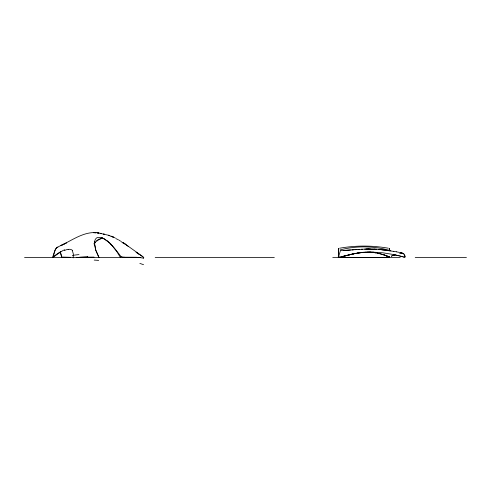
<?xml version="1.0" encoding="UTF-8"?>
<svg xmlns="http://www.w3.org/2000/svg" width="491" height="491" viewBox="0 0 491 491"><rect width="100%" height="100%" fill="white"/><g stroke="black" fill="none" stroke-linecap="round" stroke-linejoin="round"><path stroke-width="0.74" d="M338.379 254.878L338.336 257.37L338.741 257.131M338.367 249.729L338.373 248.464L338.373 257.425L389.602 257.425L387.681 256.161M389.602 250.686L389.602 249.716M338.379 255.117L338.348 257.388L338.735 257.118M73.214 257.898L73.337 253.988L72.416 250.815M94.628 241.4L95.279 239.43L96.383 238.086A9.243 5.456 43.4 0 1 101.6 237.871M87.736 256.327L87.619 256.811L77.062 257.536L61.817 257.038L60.252 251.797M339.324 257.186L338.373 257.425L340.416 250.649L359.645 249.324M143.304 258.364L143.759 257.309L123.155 242.634L128.384 246.482M143.746 257.339L143.532 257.652M143.691 257.431L143.071 257.425M143.482 257.726L143.225 258.1L137.793 257.29M94.168 243.775L95.248 242.622M93.922 243.923L95.254 242.462M96.678 241.161L99.741 239.068L102.459 237.883M58.57 253.006L52.69 256.959L55.422 249.655L56.796 247.464A29.515 4.984 87.5 0 1 57.398 247.243A31.013 5.327 -89.6 0 1 57.68 247.237M60.461 251.908L53.046 257.425C54.213 254.105 54.065 249.14 57.386 247.176L57.926 247.335M99.323 239.43L102.791 237.896M391.395 256.216L391.99 255.86M391.462 256.179L392.137 255.786M62.032 251.005L64.689 249.729M392.481 255.645L393.058 255.326M393.107 255.345L394.101 254.847M393.266 255.271L394.021 254.884M58.061 246.863L66.303 243.002L60.958 245.518C73.576 239.553 86.741 229.297 101.52 233.606L100.158 233.348L108.345 235.232L115.133 237.89M394.476 254.719L394.807 254.577M344.504 256.001L343.632 256.259L345.713 255.701M348.475 255.007L345.707 255.75M348.051 255.154L349.242 254.817M339.968 249.956C356.171 245.69 373.473 245.862 389.602 250.379M346.548 255.498L347.352 255.302M349.211 254.866L350.009 254.626M345.326 255.799L344.056 256.155L347.751 255.203M344.885 255.952L346.143 255.596M349.592 254.774L351.525 254.258M348.119 255.154L349.347 254.811M347.72 255.252L348.156 255.105M348.518 255.056L348.917 254.958M343.215 256.357L343.663 256.204L342.792 256.462M349.316 254.866L349.745 254.719M349.715 254.768L350.144 254.62M341.073 256.854L343.252 256.308M351.114 254.399L351.9 254.172M350.108 254.676L351.335 254.344M342.374 256.56L342.828 256.406M351.869 254.221L352.28 254.086M341.975 256.609L342.405 256.505M352.243 254.135L352.655 254M341.975 256.609L340.189 257.051M351.298 254.399L352.133 254.166M352.624 254.05L354.152 253.669M351.697 254.307L353.735 253.829M352.998 253.964L353.373 253.884M352.495 254.135L354.527 253.589M340.22 256.996L338.373 257.425M339.287 257.241L339.772 257.094M354.109 253.798L355.644 253.362M355.238 253.491L356.018 253.295M354.545 253.669L355.361 253.509M354.514 253.718L355.772 253.436M355.981 253.344L357.135 253.086M355.742 253.491L356.19 253.362M356.153 253.417L358.289 253.018M339.606 248.225C355.674 245.365 372.27 245.365 388.338 248.219M399.398 253.055L400.171 252.945M357.509 253.025L359.381 252.73M356.57 253.344L357.405 253.203M357.847 253.012L360.136 252.626M357.829 253.135L358.718 252.957M358.682 253.012L359.148 252.896M359.111 252.951L361.345 252.62M359.547 252.89L361.793 252.57M360.106 252.681L360.48 252.632M361.272 252.491L363.567 252.276M399.981 253.018L400.619 252.914M361.763 252.626L363.162 252.435M361.622 252.497L362.383 252.423M362.211 252.577L364.561 252.325M351.924 249.974L353.403 249.845M350.506 250.042L343.326 250.606M362.763 252.386L363.15 252.356M363.592 252.454L369.453 252.165M354.907 249.716L356.435 249.594M400.288 252.988L401.055 252.908M363.53 252.331L363.954 252.251M358.007 249.483L366.489 249.041L376.511 249.219L374.259 249.115M364.997 252.343L365.991 252.233M79.517 257.21L94.045 257.118M363.917 252.3L364.727 252.202M365.961 252.288L366.967 252.184M364.69 252.257L365.893 252.153M361.259 249.281L362.383 249.225M366.446 252.264L368.459 252.129M365.083 252.239L365.47 252.221M367.428 252.214L368.962 252.116M364.678 249.133L368.428 249.017M368.931 252.171L371.024 252.098M400.73 252.963L401.485 252.926M369.441 252.159L371.552 252.098M366.642 252.19L368.225 252.19M366.458 249.09L374.406 249.176M368.397 249.072L370.324 249.017M332.751 257.37L400.147 257.37M24.55 257.425L70.317 257.425M76.792 257.425L140.776 257.425M155.193 257.425L274.328 257.425M415.22 257.425L466.45 257.425M371.515 252.153L372.08 252.104M372.049 252.153L372.614 252.11M136.744 257.259L124.321 257.216M372.583 252.165L373.154 252.122M373.117 252.178L373.694 252.135M373.663 252.19L382.98 252.822L393.414 254.504M369.017 252.208L370.251 252.202M369.821 252.239L370.453 252.214M370.423 252.27L370.858 252.239M376.48 249.268L381.077 249.557M401.307 252.969L401.62 252.945M372.037 252.386L372.89 252.417M383.336 249.772L378.604 249.403L390.873 250.784M380.777 249.581L396.464 251.791M372.246 252.405L373.092 252.442M373.056 252.491L373.706 252.509M373.264 252.515L373.909 252.54M401.589 252.994L402.031 253.006M373.878 252.589L374.32 252.589M374.081 252.613L375.351 252.742M374.492 252.675L374.903 252.73M401.724 253.012L402.16 253.031M375.112 252.767L375.971 252.847M375.523 252.828L378.045 253.252M393.359 251.269L393.807 251.355M377.18 253.135L380.556 253.872M393.383 254.553L394.801 254.792M396.433 251.846L399.146 252.349M394.077 254.7L396.206 255.099M395.47 254.995L397.624 255.43M378.432 253.399L381.39 254.111M396.881 255.314L399.066 255.78M398.311 255.651L401.257 256.339M402.129 253.086L403.645 253.822M399.76 256.014L402.743 256.738M401.963 256.584L404.246 257.155M403.461 256.996L405.001 257.155M380.936 254.043L381.808 254.234M381.777 254.289L383.477 254.78M382.194 254.418L385.14 255.381M383.864 254.976L385.969 255.713M101.582 237.779L103.227 238.497M402.638 253.239L403.436 253.663M385.521 255.596L387.203 256.228M386.349 255.934L388.019 256.597M115.778 238.546L118.202 239.706M383.839 254.626L386.399 255.774M387.577 256.468L389.234 257.174M388.393 256.836L389.633 257.37L389.608 256.609M387.043 256.106L389.602 257.425M103.441 238.362C110.825 242.8 115.968 249.956 121.068 256.719M104.215 239.043L106.909 240.866M118.804 240.025L120.596 241.161M142.697 256.652L136.062 252.202L138.769 254.068M389.633 257.37L388.442 256.609L389.639 257.37L389.621 256.861M123.161 242.658L125.788 244.53M121.185 241.597L123.499 243.438M403.577 253.687L403.835 254.007M403.774 253.859L404.019 254.209M110.935 244.42L112.464 245.997M112.556 246.151L116.895 251.73L120.412 257.425M404.222 254.375L404.412 254.798M98.936 257.493L95.671 250.189L94.475 243.64M98.943 257.425L95.757 249.821L94.524 243.413M404.639 255.167L404.713 255.529M404.694 255.32L404.872 256.216M60.27 251.766L61.719 257.425M404.793 255.639L404.946 256.793M404.94 256.351L404.958 256.996M389.602 249.342L389.602 248.471L389.602 250.821M338.367 249.937L338.373 251.14M338.373 251.294L338.379 255.13M124.364 257.174A58.098 27.06 -36 0 1 121.105 256.683M136.664 257.394A73.632 39.004 -44.6 0 1 137.713 257.425M94.217 260.095A49.407 29.331 6.1 0 1 98.66 260.433M94.548 243.671A22.242 12.969 42.5 0 1 94.677 241.425M103.227 238.46A13.165 7.439 43.5 0 1 104.221 239.007M106.989 240.713A22.795 12.619 43.2 0 1 111.052 244.322M72.41 255.467A63.499 54.673 20.5 0 1 78.977 254.608M58.509 253.27A23.359 6.653 -37.7 0 1 61.891 251.294M94.984 242.437A25.219 20.554 16.5 0 1 98.967 239.056M139.843 263.415A69.888 31.712 26.3 0 1 143.556 264.698M64.346 250.582A15.97 6.144 -42.2 0 1 68.132 249.305M68.194 249.403A16.571 7.488 -49.8 0 1 72.607 250.606M394.979 255.007A24.01 1.393 -20.9 0 1 392.978 255.602A24.01 1.393 -20.9 0 0 394.942 255.062M94.689 232.679L93.321 232.666L96.064 232.802L94.689 232.679M98.789 233.127L97.421 232.93L98.789 233.127M104.258 234.158L103.576 234.023L104.252 234.176M109.708 235.686L108.351 235.257L109.708 235.686M112.427 236.693L111.07 236.189L113.777 237.294L112.427 236.693M388.043 256.357L387.645 256.106L388.043 256.357"/></g></svg>
